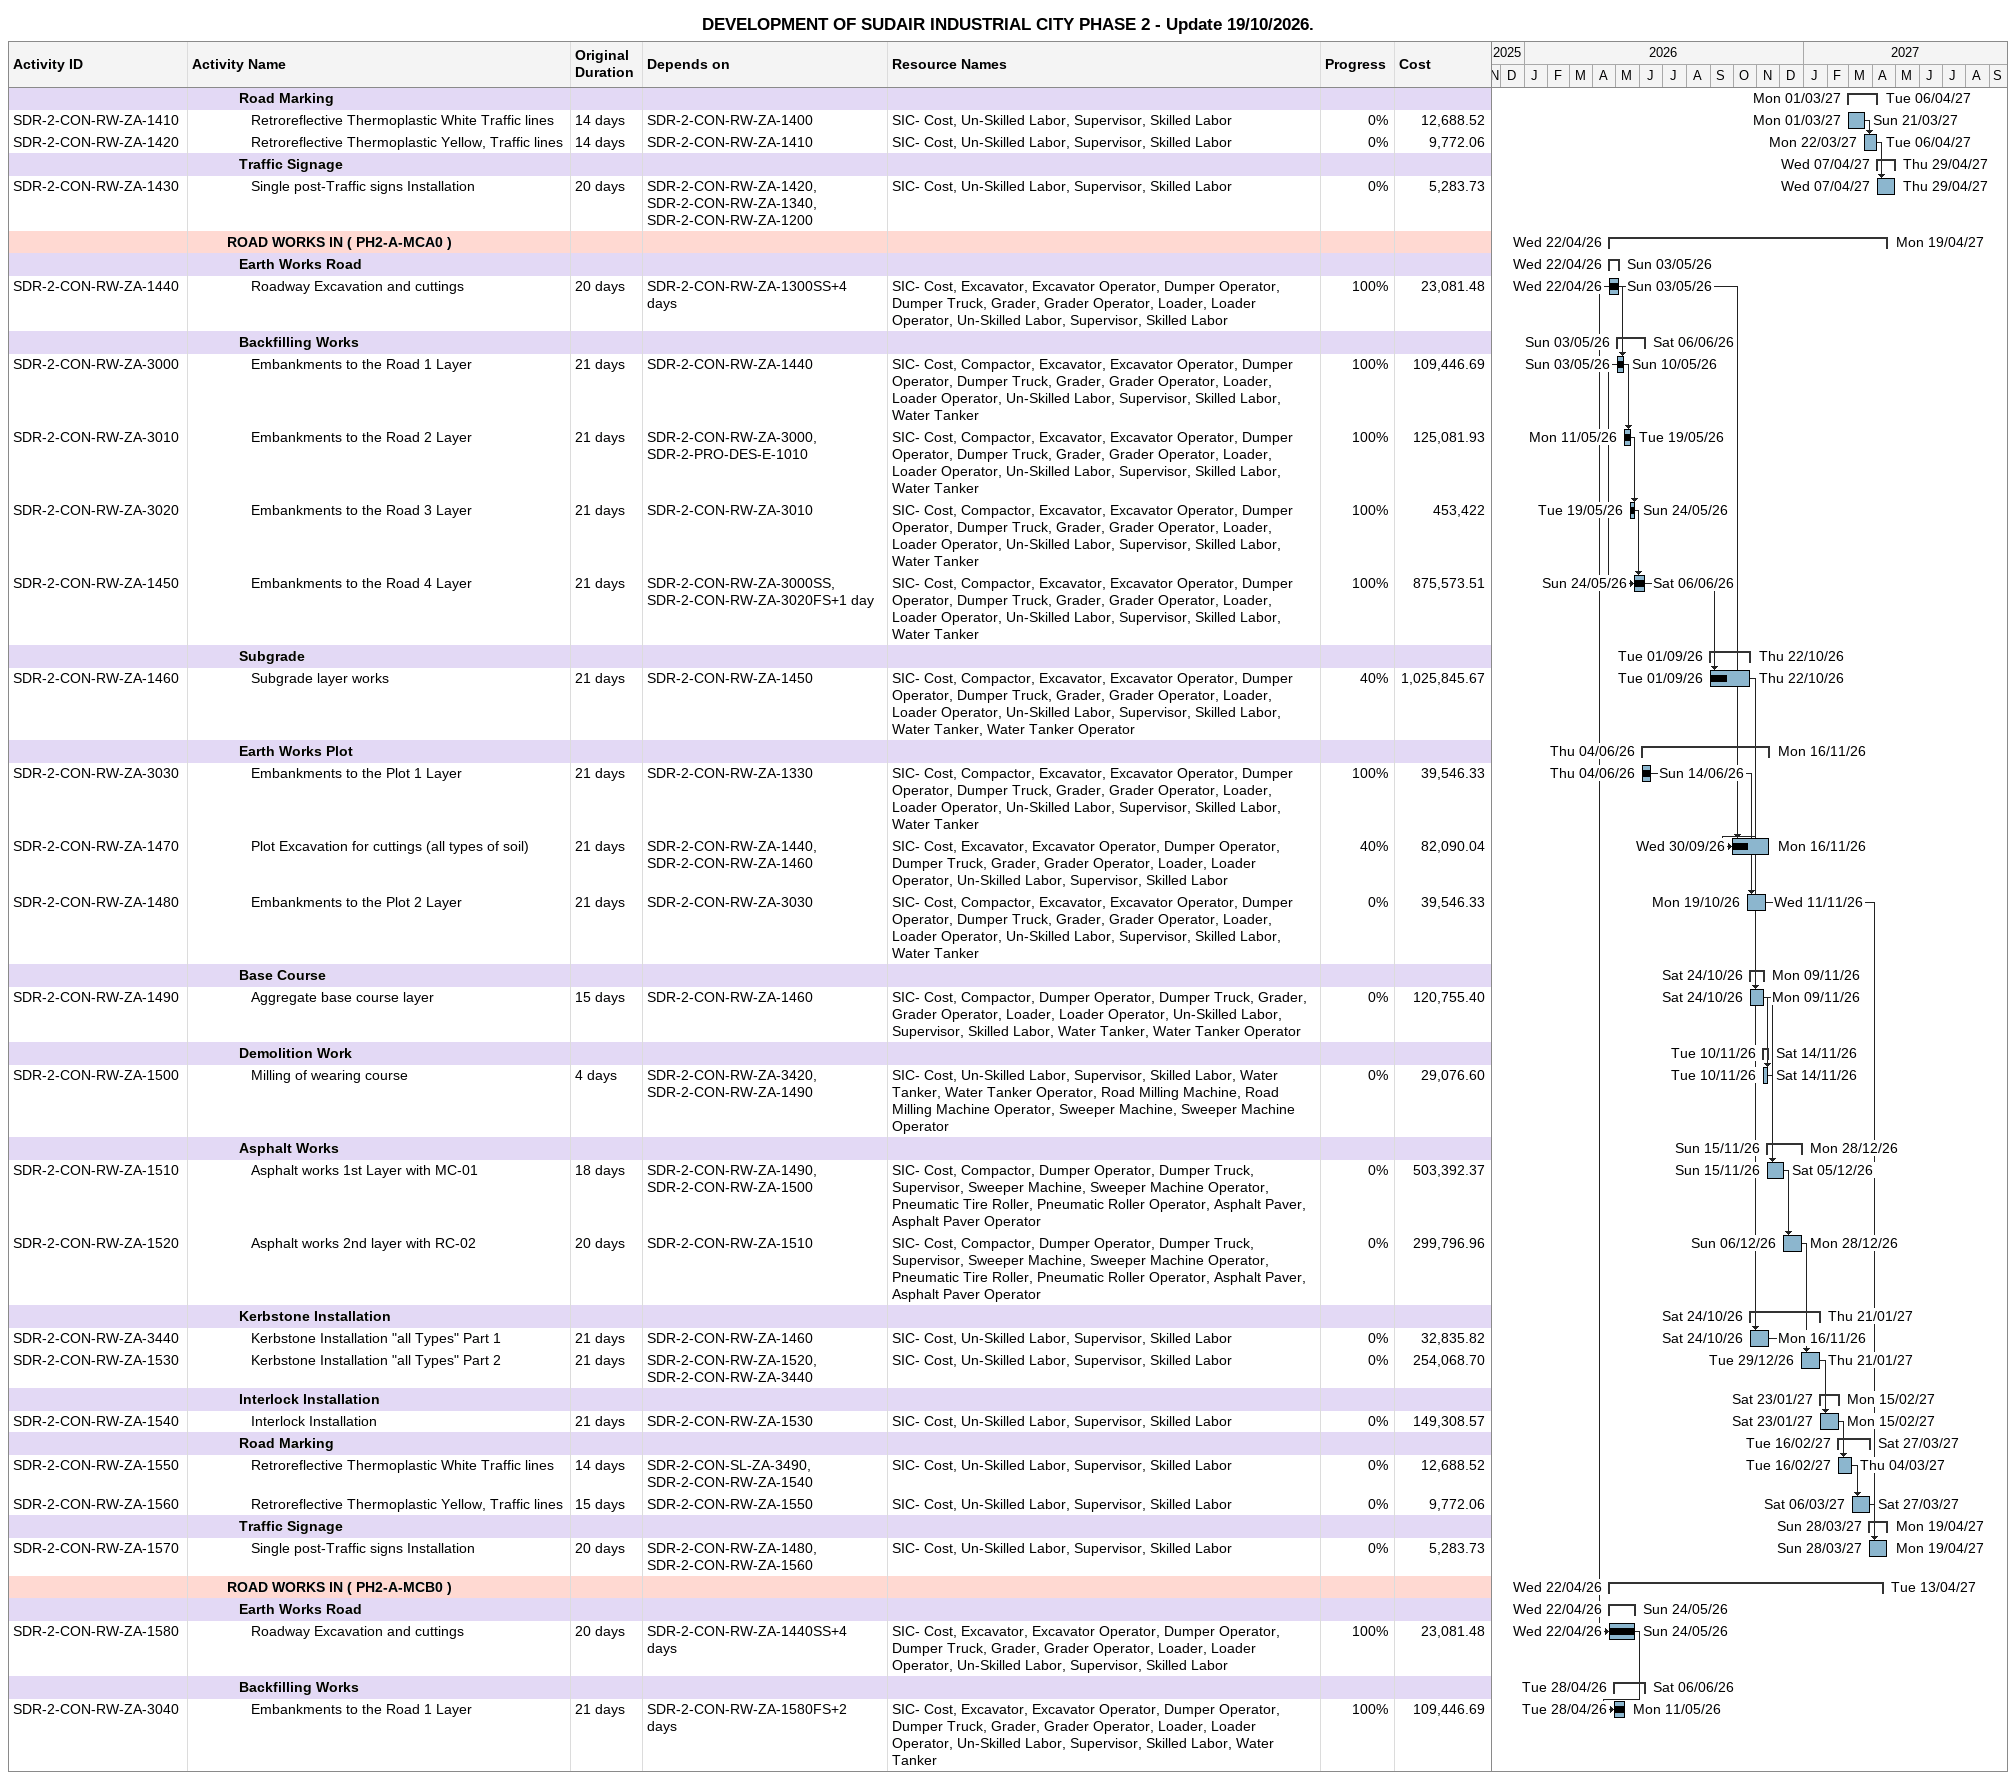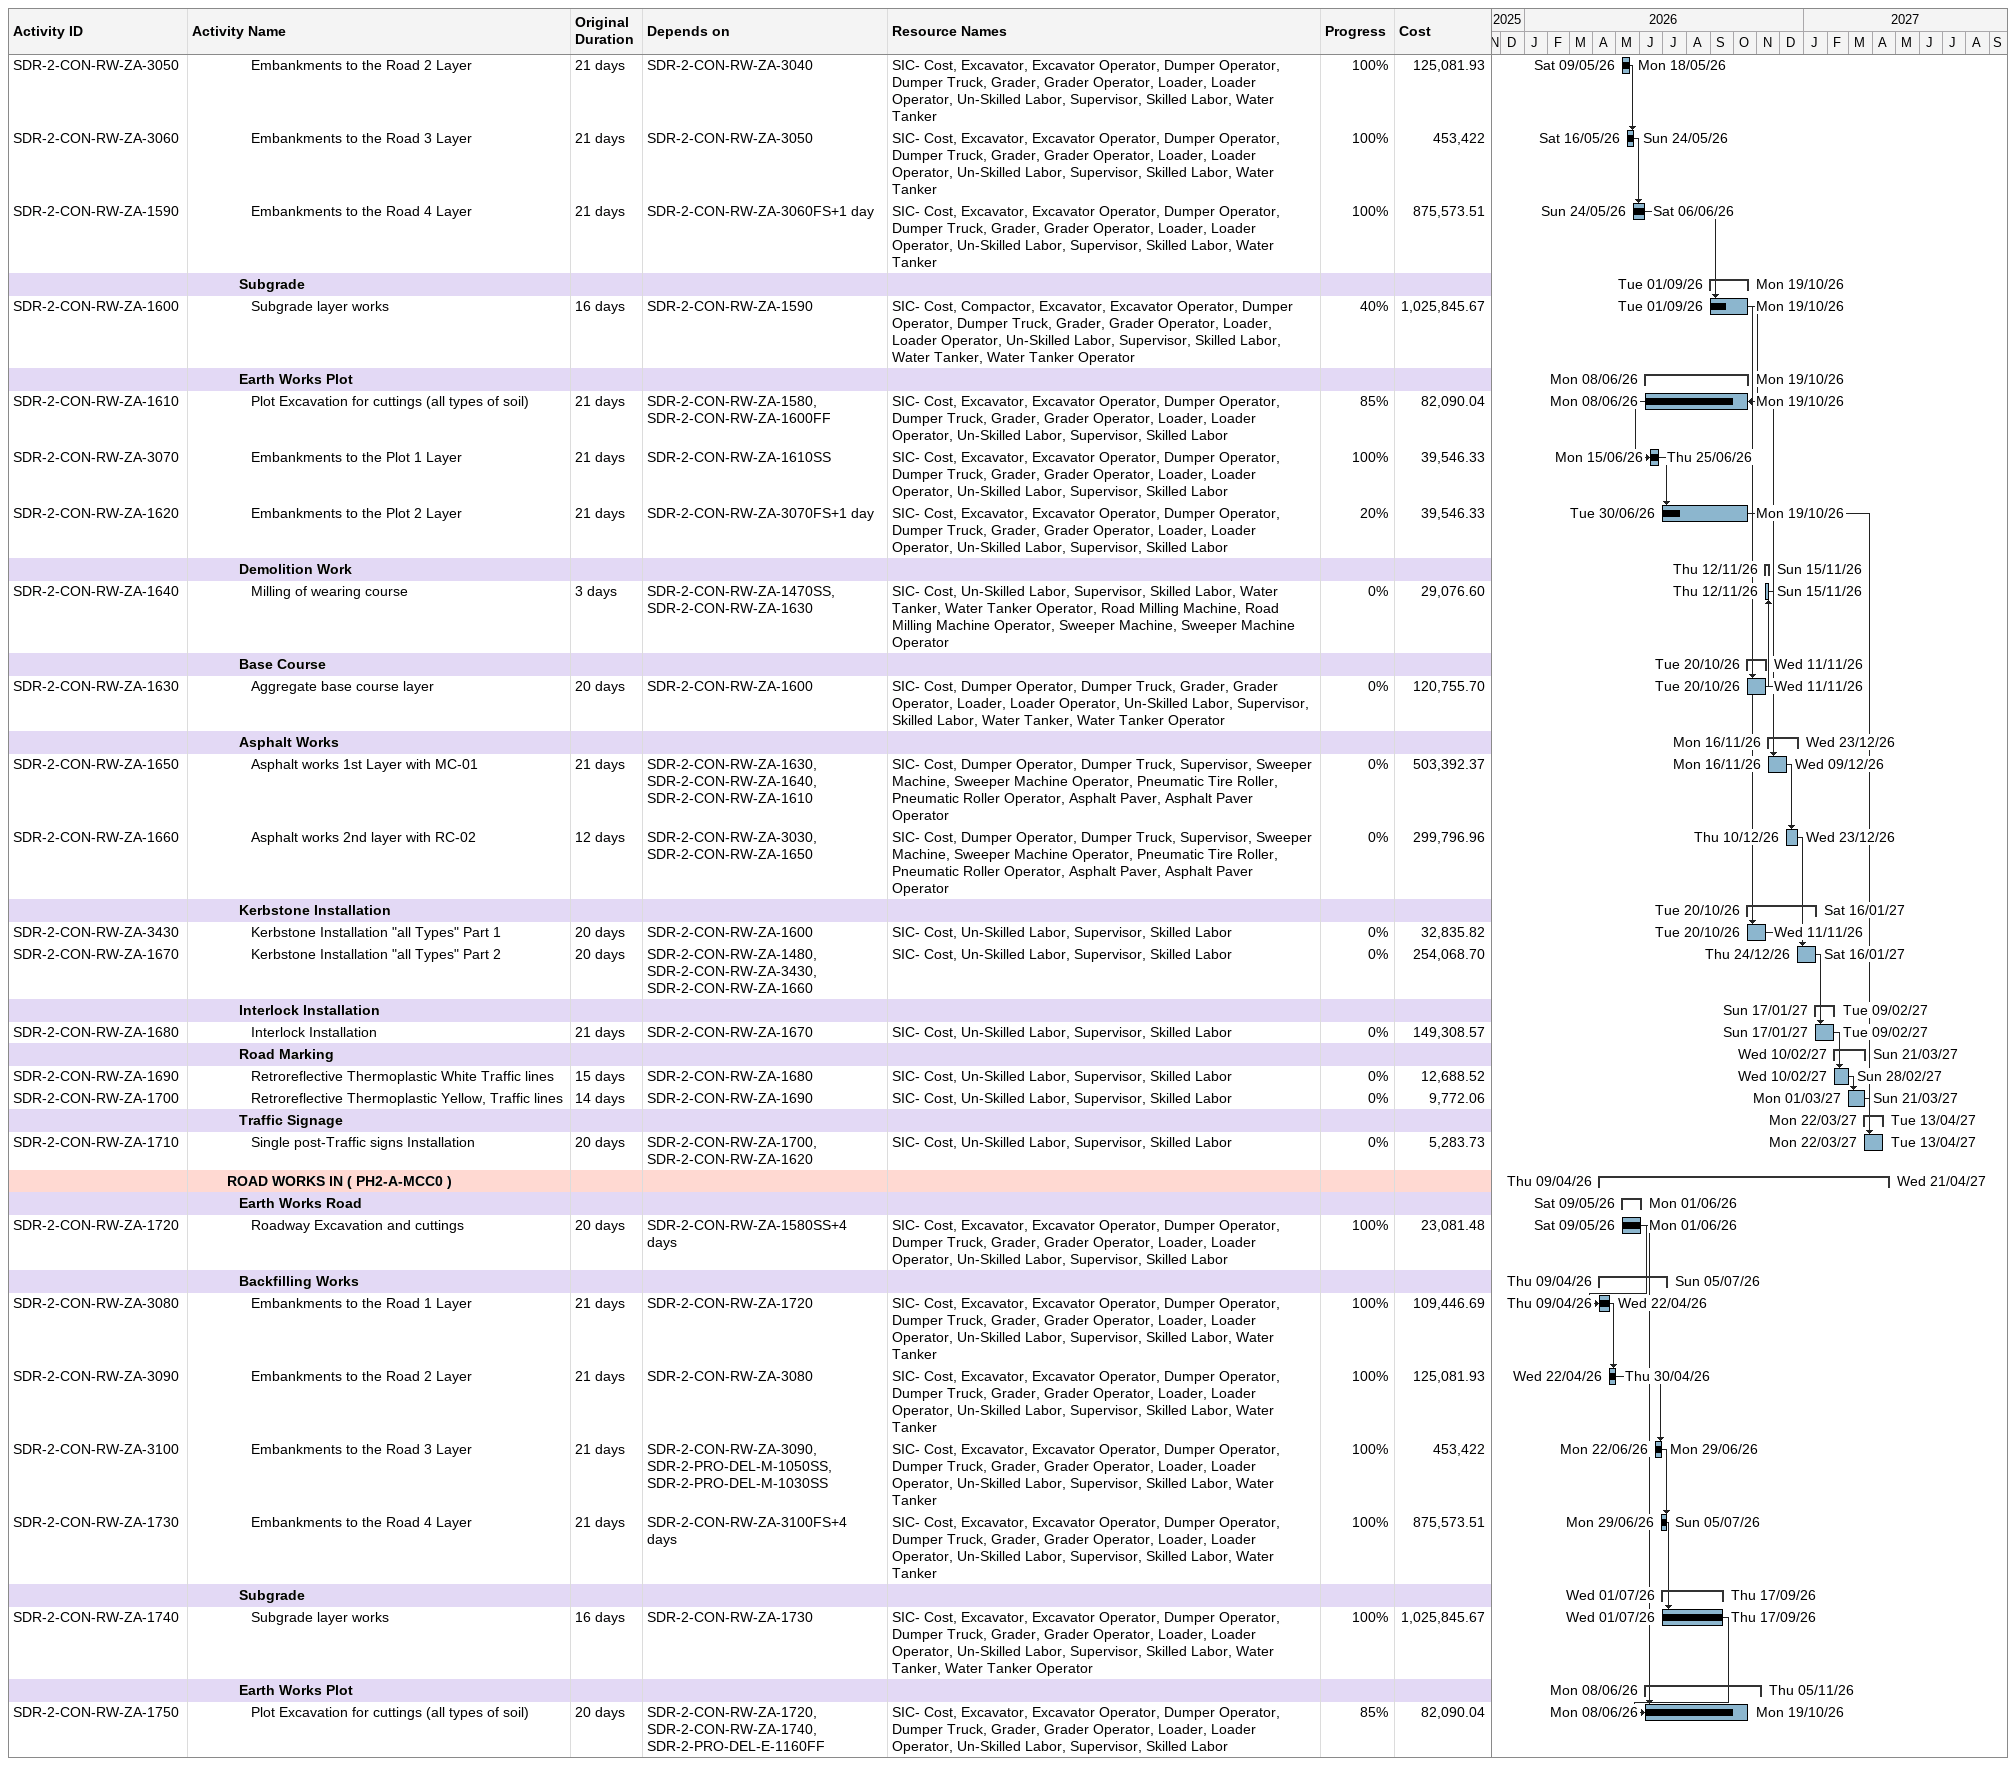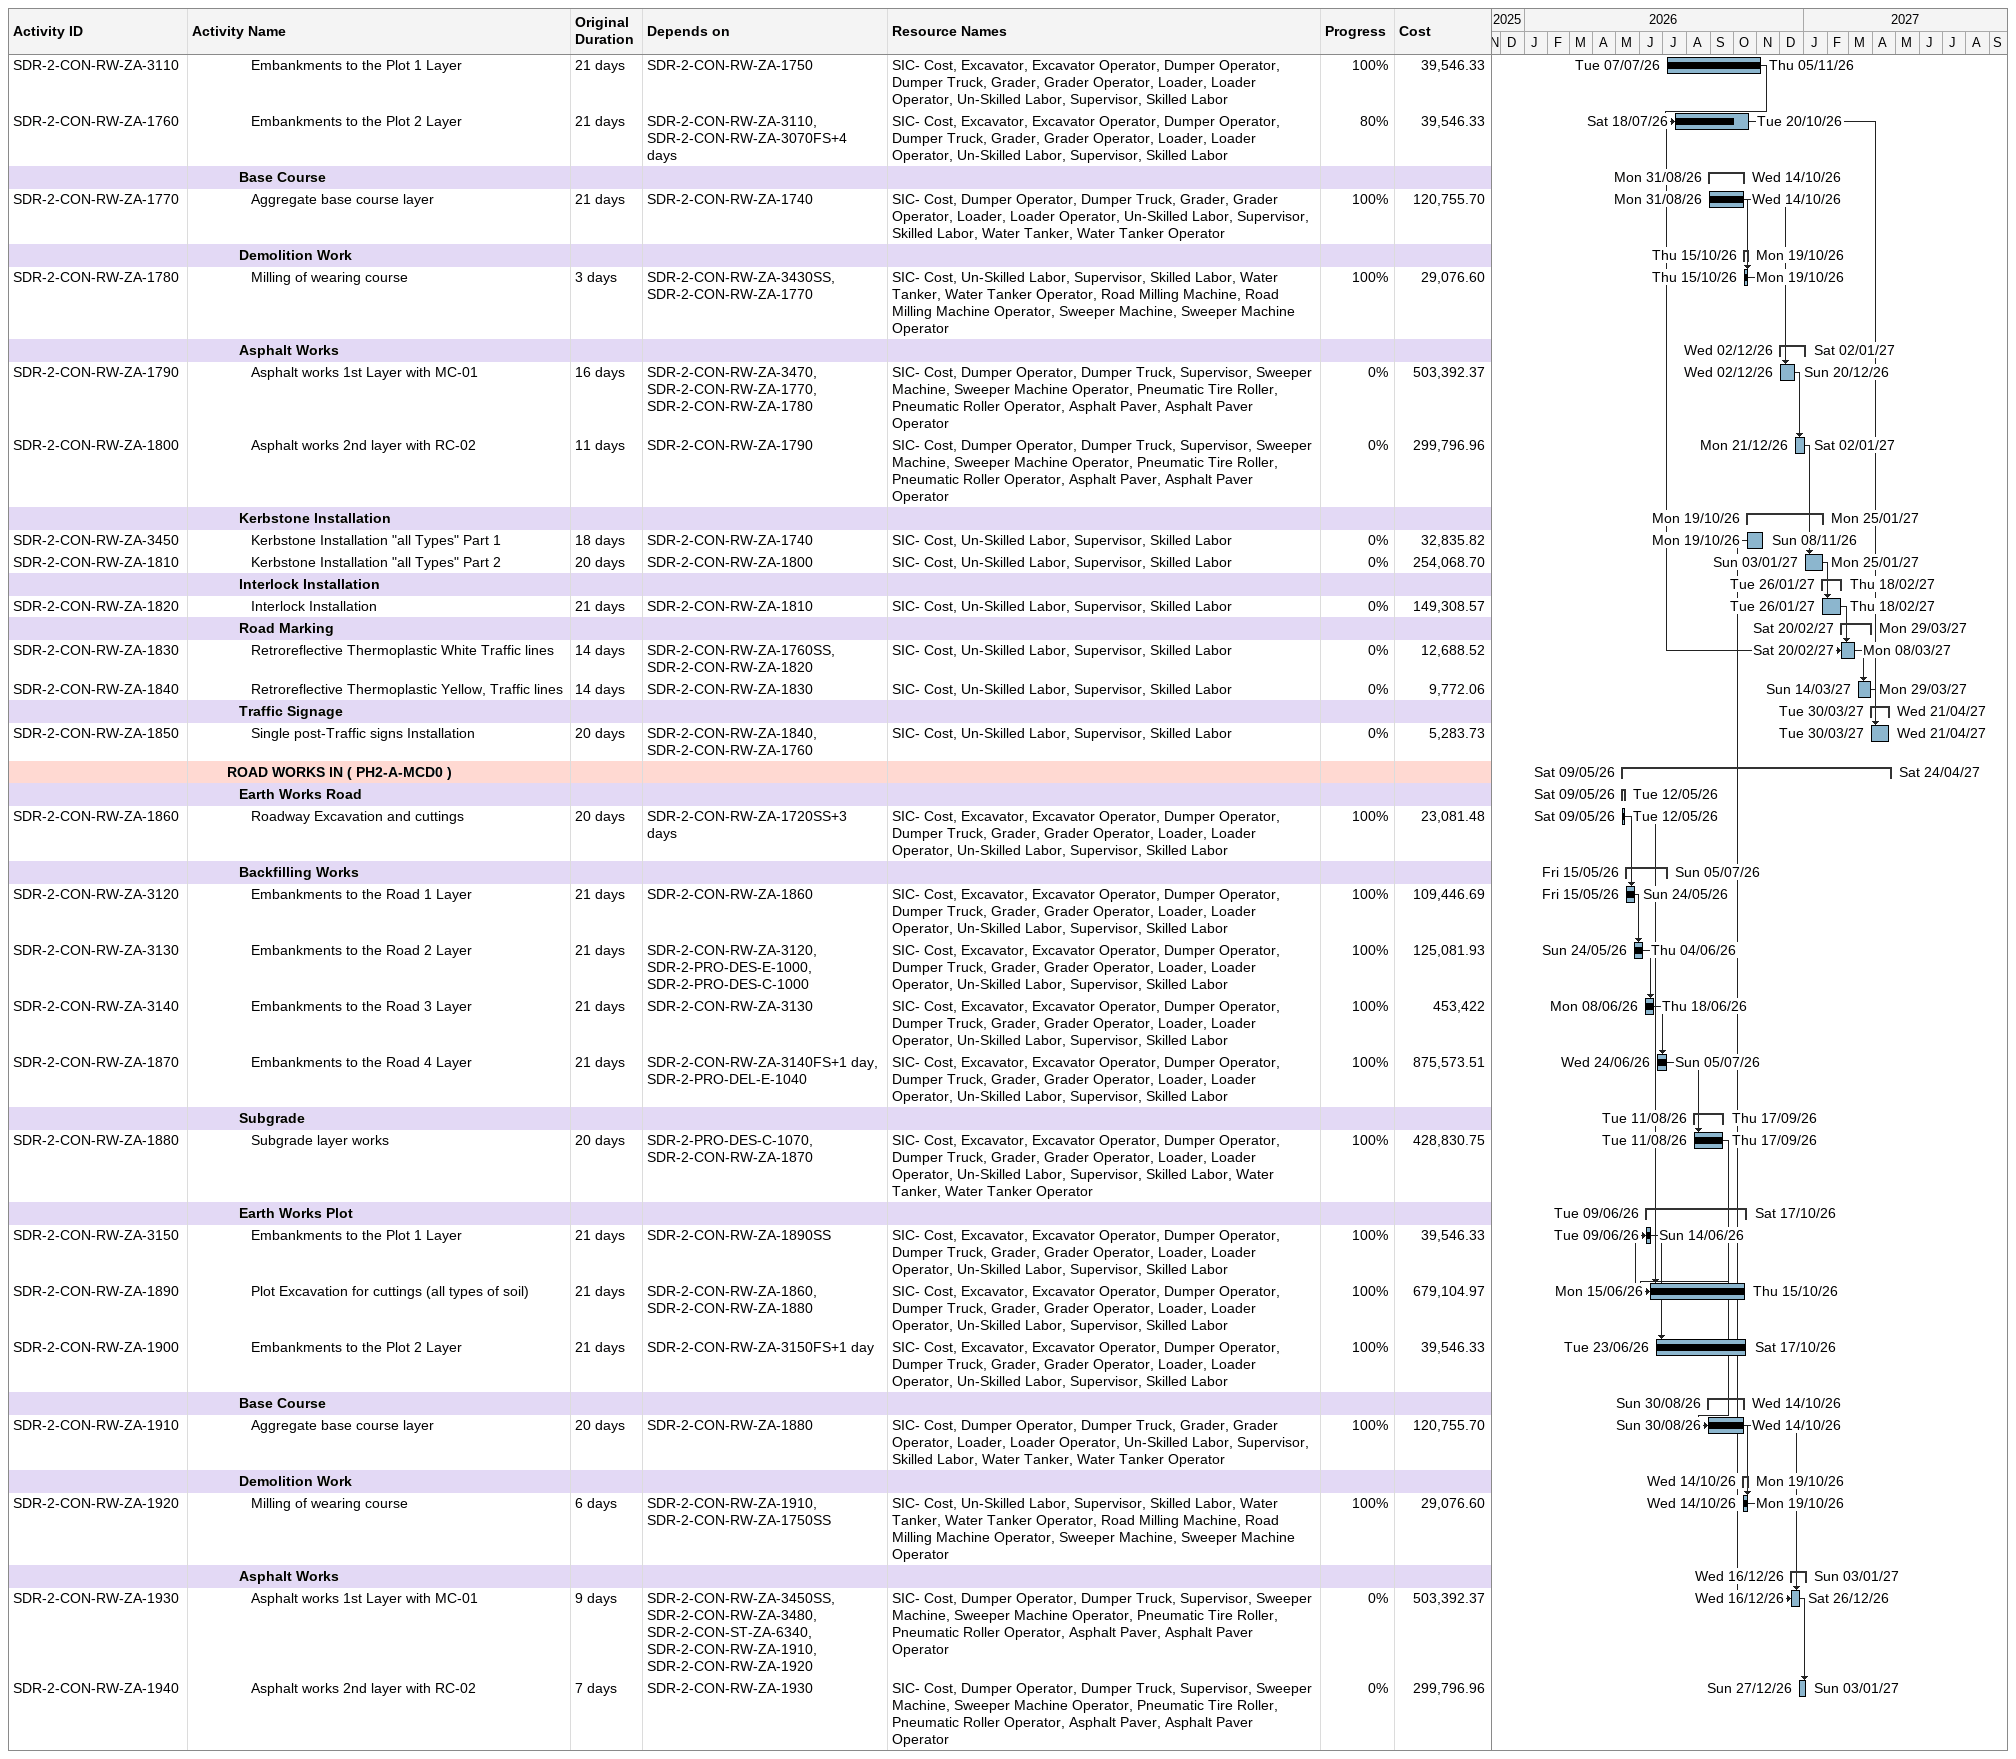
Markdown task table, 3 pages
DEVELOPMENT OF SUDAIR INDUSTRIAL CITY PHASE 2 - Update 19/10/2026.

| ID | Level | Task | Original duration | Start | Finish | Predecessors | Resources | % complete | Cost |
|---|---|---|---|---|---|---|---|---|---|
|  | 5 | **Road Marking** |  | 2027-03-01 | 2027-04-06 |  |  |  |  |
| SDR-2-CON-RW-ZA-1410 | 6 | Retroreflective Thermoplastic White Traffic lines | 14d | 2027-03-01 | 2027-03-21 | SDR-2-CON-RW-ZA-1400 | SIC- Cost, Un-Skilled Labor, Supervisor, Skilled Labor | 0 | 12688.52 |
| SDR-2-CON-RW-ZA-1420 | 6 | Retroreflective Thermoplastic Yellow, Traffic lines | 14d | 2027-03-22 | 2027-04-06 | SDR-2-CON-RW-ZA-1410 | SIC- Cost, Un-Skilled Labor, Supervisor, Skilled Labor | 0 | 9772.06 |
|  | 5 | **Traffic Signage** |  | 2027-04-07 | 2027-04-29 |  |  |  |  |
| SDR-2-CON-RW-ZA-1430 | 6 | Single post-Traffic signs Installation | 20d | 2027-04-07 | 2027-04-29 | SDR-2-CON-RW-ZA-1420, SDR-2-CON-RW-ZA-1340, SDR-2-CON-RW-ZA-1200 | SIC- Cost, Un-Skilled Labor, Supervisor, Skilled Labor | 0 | 5283.73 |
|  | 4 | **ROAD WORKS IN ( PH2-A-MCA0 )** |  | 2026-04-22 | 2027-04-19 |  |  |  |  |
|  | 5 | **Earth Works Road** |  | 2026-04-22 | 2026-05-03 |  |  |  |  |
| SDR-2-CON-RW-ZA-1440 | 6 | Roadway Excavation and cuttings | 20d | 2026-04-22 | 2026-05-03 | SDR-2-CON-RW-ZA-1300SS+4d | SIC- Cost, Excavator, Excavator Operator, Dumper Operator, Dumper Truck, Grader, Grader Operator, Loader, Loader Operator, Un-Skilled Labor, Supervisor, Skilled Labor | 100 | 23081.48 |
|  | 5 | **Backfilling Works** |  | 2026-05-03 | 2026-06-06 |  |  |  |  |
| SDR-2-CON-RW-ZA-3000 | 6 | Embankments to the Road 1 Layer | 21d | 2026-05-03 | 2026-05-10 | SDR-2-CON-RW-ZA-1440 | SIC- Cost, Compactor, Excavator, Excavator Operator, Dumper Operator, Dumper Truck, Grader, Grader Operator, Loader, Loader Operator, Un-Skilled Labor, Supervisor, Skilled Labor, Water Tanker | 100 | 109446.69 |
| SDR-2-CON-RW-ZA-3010 | 6 | Embankments to the Road 2 Layer | 21d | 2026-05-11 | 2026-05-19 | SDR-2-CON-RW-ZA-3000, SDR-2-PRO-DES-E-1010 | SIC- Cost, Compactor, Excavator, Excavator Operator, Dumper Operator, Dumper Truck, Grader, Grader Operator, Loader, Loader Operator, Un-Skilled Labor, Supervisor, Skilled Labor, Water Tanker | 100 | 125081.93 |
| SDR-2-CON-RW-ZA-3020 | 6 | Embankments to the Road 3 Layer | 21d | 2026-05-19 | 2026-05-24 | SDR-2-CON-RW-ZA-3010 | SIC- Cost, Compactor, Excavator, Excavator Operator, Dumper Operator, Dumper Truck, Grader, Grader Operator, Loader, Loader Operator, Un-Skilled Labor, Supervisor, Skilled Labor, Water Tanker | 100 | 453422 |
| SDR-2-CON-RW-ZA-1450 | 6 | Embankments to the Road 4 Layer | 21d | 2026-05-24 | 2026-06-06 | SDR-2-CON-RW-ZA-3000SS, SDR-2-CON-RW-ZA-3020FS+1d | SIC- Cost, Compactor, Excavator, Excavator Operator, Dumper Operator, Dumper Truck, Grader, Grader Operator, Loader, Loader Operator, Un-Skilled Labor, Supervisor, Skilled Labor, Water Tanker | 100 | 875573.51 |
|  | 5 | **Subgrade** |  | 2026-09-01 | 2026-10-22 |  |  |  |  |
| SDR-2-CON-RW-ZA-1460 | 6 | Subgrade layer works | 21d | 2026-09-01 | 2026-10-22 | SDR-2-CON-RW-ZA-1450 | SIC- Cost, Compactor, Excavator, Excavator Operator, Dumper Operator, Dumper Truck, Grader, Grader Operator, Loader, Loader Operator, Un-Skilled Labor, Supervisor, Skilled Labor, Water Tanker, Water Tanker Operator | 40 | 1025845.67 |
|  | 5 | **Earth Works Plot** |  | 2026-06-04 | 2026-11-16 |  |  |  |  |
| SDR-2-CON-RW-ZA-3030 | 6 | Embankments to the Plot 1 Layer | 21d | 2026-06-04 | 2026-06-14 | SDR-2-CON-RW-ZA-1330 | SIC- Cost, Compactor, Excavator, Excavator Operator, Dumper Operator, Dumper Truck, Grader, Grader Operator, Loader, Loader Operator, Un-Skilled Labor, Supervisor, Skilled Labor, Water Tanker | 100 | 39546.33 |
| SDR-2-CON-RW-ZA-1470 | 6 | Plot Excavation for cuttings (all types of soil) | 21d | 2026-09-30 | 2026-11-16 | SDR-2-CON-RW-ZA-1440, SDR-2-CON-RW-ZA-1460 | SIC- Cost, Excavator, Excavator Operator, Dumper Operator, Dumper Truck, Grader, Grader Operator, Loader, Loader Operator, Un-Skilled Labor, Supervisor, Skilled Labor | 40 | 82090.04 |
| SDR-2-CON-RW-ZA-1480 | 6 | Embankments to the Plot 2 Layer | 21d | 2026-10-19 | 2026-11-11 | SDR-2-CON-RW-ZA-3030 | SIC- Cost, Compactor, Excavator, Excavator Operator, Dumper Operator, Dumper Truck, Grader, Grader Operator, Loader, Loader Operator, Un-Skilled Labor, Supervisor, Skilled Labor, Water Tanker | 0 | 39546.33 |
|  | 5 | **Base Course** |  | 2026-10-24 | 2026-11-09 |  |  |  |  |
| SDR-2-CON-RW-ZA-1490 | 6 | Aggregate base course layer | 15d | 2026-10-24 | 2026-11-09 | SDR-2-CON-RW-ZA-1460 | SIC- Cost, Compactor, Dumper Operator, Dumper Truck, Grader, Grader Operator, Loader, Loader Operator, Un-Skilled Labor, Supervisor, Skilled Labor, Water Tanker, Water Tanker Operator | 0 | 120755.40 |
|  | 5 | **Demolition Work** |  | 2026-11-10 | 2026-11-14 |  |  |  |  |
| SDR-2-CON-RW-ZA-1500 | 6 | Milling of wearing course | 4d | 2026-11-10 | 2026-11-14 | SDR-2-CON-RW-ZA-3420, SDR-2-CON-RW-ZA-1490 | SIC- Cost, Un-Skilled Labor, Supervisor, Skilled Labor, Water Tanker, Water Tanker Operator, Road Milling Machine, Road Milling Machine Operator, Sweeper Machine, Sweeper Machine Operator | 0 | 29076.60 |
|  | 5 | **Asphalt Works** |  | 2026-11-15 | 2026-12-28 |  |  |  |  |
| SDR-2-CON-RW-ZA-1510 | 6 | Asphalt works 1st Layer with MC-01 | 18d | 2026-11-15 | 2026-12-05 | SDR-2-CON-RW-ZA-1490, SDR-2-CON-RW-ZA-1500 | SIC- Cost, Compactor, Dumper Operator, Dumper Truck, Supervisor, Sweeper Machine, Sweeper Machine Operator, Pneumatic Tire Roller, Pneumatic Roller Operator, Asphalt Paver, Asphalt Paver Operator | 0 | 503392.37 |
| SDR-2-CON-RW-ZA-1520 | 6 | Asphalt works 2nd layer with RC-02 | 20d | 2026-12-06 | 2026-12-28 | SDR-2-CON-RW-ZA-1510 | SIC- Cost, Compactor, Dumper Operator, Dumper Truck, Supervisor, Sweeper Machine, Sweeper Machine Operator, Pneumatic Tire Roller, Pneumatic Roller Operator, Asphalt Paver, Asphalt Paver Operator | 0 | 299796.96 |
|  | 5 | **Kerbstone Installation** |  | 2026-10-24 | 2027-01-21 |  |  |  |  |
| SDR-2-CON-RW-ZA-3440 | 6 | Kerbstone Installation "all Types" Part 1 | 21d | 2026-10-24 | 2026-11-16 | SDR-2-CON-RW-ZA-1460 | SIC- Cost, Un-Skilled Labor, Supervisor, Skilled Labor | 0 | 32835.82 |
| SDR-2-CON-RW-ZA-1530 | 6 | Kerbstone Installation "all Types" Part 2 | 21d | 2026-12-29 | 2027-01-21 | SDR-2-CON-RW-ZA-1520, SDR-2-CON-RW-ZA-3440 | SIC- Cost, Un-Skilled Labor, Supervisor, Skilled Labor | 0 | 254068.70 |
|  | 5 | **Interlock Installation** |  | 2027-01-23 | 2027-02-15 |  |  |  |  |
| SDR-2-CON-RW-ZA-1540 | 6 | Interlock Installation | 21d | 2027-01-23 | 2027-02-15 | SDR-2-CON-RW-ZA-1530 | SIC- Cost, Un-Skilled Labor, Supervisor, Skilled Labor | 0 | 149308.57 |
|  | 5 | **Road Marking** |  | 2027-02-16 | 2027-03-27 |  |  |  |  |
| SDR-2-CON-RW-ZA-1550 | 6 | Retroreflective Thermoplastic White Traffic lines | 14d | 2027-02-16 | 2027-03-04 | SDR-2-CON-SL-ZA-3490, SDR-2-CON-RW-ZA-1540 | SIC- Cost, Un-Skilled Labor, Supervisor, Skilled Labor | 0 | 12688.52 |
| SDR-2-CON-RW-ZA-1560 | 6 | Retroreflective Thermoplastic Yellow, Traffic lines | 15d | 2027-03-06 | 2027-03-27 | SDR-2-CON-RW-ZA-1550 | SIC- Cost, Un-Skilled Labor, Supervisor, Skilled Labor | 0 | 9772.06 |
|  | 5 | **Traffic Signage** |  | 2027-03-28 | 2027-04-19 |  |  |  |  |
| SDR-2-CON-RW-ZA-1570 | 6 | Single post-Traffic signs Installation | 20d | 2027-03-28 | 2027-04-19 | SDR-2-CON-RW-ZA-1480, SDR-2-CON-RW-ZA-1560 | SIC- Cost, Un-Skilled Labor, Supervisor, Skilled Labor | 0 | 5283.73 |
|  | 4 | **ROAD WORKS IN ( PH2-A-MCB0 )** |  | 2026-04-22 | 2027-04-13 |  |  |  |  |
|  | 5 | **Earth Works Road** |  | 2026-04-22 | 2026-05-24 |  |  |  |  |
| SDR-2-CON-RW-ZA-1580 | 6 | Roadway Excavation and cuttings | 20d | 2026-04-22 | 2026-05-24 | SDR-2-CON-RW-ZA-1440SS+4d | SIC- Cost, Excavator, Excavator Operator, Dumper Operator, Dumper Truck, Grader, Grader Operator, Loader, Loader Operator, Un-Skilled Labor, Supervisor, Skilled Labor | 100 | 23081.48 |
|  | 5 | **Backfilling Works** |  | 2026-04-28 | 2026-06-06 |  |  |  |  |
| SDR-2-CON-RW-ZA-3040 | 6 | Embankments to the Road 1 Layer | 21d | 2026-04-28 | 2026-05-11 | SDR-2-CON-RW-ZA-1580FS+2d | SIC- Cost, Excavator, Excavator Operator, Dumper Operator, Dumper Truck, Grader, Grader Operator, Loader, Loader Operator, Un-Skilled Labor, Supervisor, Skilled Labor, Water Tanker | 100 | 109446.69 |
| SDR-2-CON-RW-ZA-3050 | 6 | Embankments to the Road 2 Layer | 21d | 2026-05-09 | 2026-05-18 | SDR-2-CON-RW-ZA-3040 | SIC- Cost, Excavator, Excavator Operator, Dumper Operator, Dumper Truck, Grader, Grader Operator, Loader, Loader Operator, Un-Skilled Labor, Supervisor, Skilled Labor, Water Tanker | 100 | 125081.93 |
| SDR-2-CON-RW-ZA-3060 | 6 | Embankments to the Road 3 Layer | 21d | 2026-05-16 | 2026-05-24 | SDR-2-CON-RW-ZA-3050 | SIC- Cost, Excavator, Excavator Operator, Dumper Operator, Dumper Truck, Grader, Grader Operator, Loader, Loader Operator, Un-Skilled Labor, Supervisor, Skilled Labor, Water Tanker | 100 | 453422 |
| SDR-2-CON-RW-ZA-1590 | 6 | Embankments to the Road 4 Layer | 21d | 2026-05-24 | 2026-06-06 | SDR-2-CON-RW-ZA-3060FS+1d | SIC- Cost, Excavator, Excavator Operator, Dumper Operator, Dumper Truck, Grader, Grader Operator, Loader, Loader Operator, Un-Skilled Labor, Supervisor, Skilled Labor, Water Tanker | 100 | 875573.51 |
|  | 5 | **Subgrade** |  | 2026-09-01 | 2026-10-19 |  |  |  |  |
| SDR-2-CON-RW-ZA-1600 | 6 | Subgrade layer works | 16d | 2026-09-01 | 2026-10-19 | SDR-2-CON-RW-ZA-1590 | SIC- Cost, Compactor, Excavator, Excavator Operator, Dumper Operator, Dumper Truck, Grader, Grader Operator, Loader, Loader Operator, Un-Skilled Labor, Supervisor, Skilled Labor, Water Tanker, Water Tanker Operator | 40 | 1025845.67 |
|  | 5 | **Earth Works Plot** |  | 2026-06-08 | 2026-10-19 |  |  |  |  |
| SDR-2-CON-RW-ZA-1610 | 6 | Plot Excavation for cuttings (all types of soil) | 21d | 2026-06-08 | 2026-10-19 | SDR-2-CON-RW-ZA-1580, SDR-2-CON-RW-ZA-1600FF | SIC- Cost, Excavator, Excavator Operator, Dumper Operator, Dumper Truck, Grader, Grader Operator, Loader, Loader Operator, Un-Skilled Labor, Supervisor, Skilled Labor | 85 | 82090.04 |
| SDR-2-CON-RW-ZA-3070 | 6 | Embankments to the Plot 1 Layer | 21d | 2026-06-15 | 2026-06-25 | SDR-2-CON-RW-ZA-1610SS | SIC- Cost, Excavator, Excavator Operator, Dumper Operator, Dumper Truck, Grader, Grader Operator, Loader, Loader Operator, Un-Skilled Labor, Supervisor, Skilled Labor | 100 | 39546.33 |
| SDR-2-CON-RW-ZA-1620 | 6 | Embankments to the Plot 2 Layer | 21d | 2026-06-30 | 2026-10-19 | SDR-2-CON-RW-ZA-3070FS+1d | SIC- Cost, Excavator, Excavator Operator, Dumper Operator, Dumper Truck, Grader, Grader Operator, Loader, Loader Operator, Un-Skilled Labor, Supervisor, Skilled Labor | 20 | 39546.33 |
|  | 5 | **Demolition Work** |  | 2026-11-12 | 2026-11-15 |  |  |  |  |
| SDR-2-CON-RW-ZA-1640 | 6 | Milling of wearing course | 3d | 2026-11-12 | 2026-11-15 | SDR-2-CON-RW-ZA-1470SS, SDR-2-CON-RW-ZA-1630 | SIC- Cost, Un-Skilled Labor, Supervisor, Skilled Labor, Water Tanker, Water Tanker Operator, Road Milling Machine, Road Milling Machine Operator, Sweeper Machine, Sweeper Machine Operator | 0 | 29076.60 |
|  | 5 | **Base Course** |  | 2026-10-20 | 2026-11-11 |  |  |  |  |
| SDR-2-CON-RW-ZA-1630 | 6 | Aggregate base course layer | 20d | 2026-10-20 | 2026-11-11 | SDR-2-CON-RW-ZA-1600 | SIC- Cost, Dumper Operator, Dumper Truck, Grader, Grader Operator, Loader, Loader Operator, Un-Skilled Labor, Supervisor, Skilled Labor, Water Tanker, Water Tanker Operator | 0 | 120755.70 |
|  | 5 | **Asphalt Works** |  | 2026-11-16 | 2026-12-23 |  |  |  |  |
| SDR-2-CON-RW-ZA-1650 | 6 | Asphalt works 1st Layer with MC-01 | 21d | 2026-11-16 | 2026-12-09 | SDR-2-CON-RW-ZA-1630, SDR-2-CON-RW-ZA-1640, SDR-2-CON-RW-ZA-1610 | SIC- Cost, Dumper Operator, Dumper Truck, Supervisor, Sweeper Machine, Sweeper Machine Operator, Pneumatic Tire Roller, Pneumatic Roller Operator, Asphalt Paver, Asphalt Paver Operator | 0 | 503392.37 |
| SDR-2-CON-RW-ZA-1660 | 6 | Asphalt works 2nd layer with RC-02 | 12d | 2026-12-10 | 2026-12-23 | SDR-2-CON-RW-ZA-3030, SDR-2-CON-RW-ZA-1650 | SIC- Cost, Dumper Operator, Dumper Truck, Supervisor, Sweeper Machine, Sweeper Machine Operator, Pneumatic Tire Roller, Pneumatic Roller Operator, Asphalt Paver, Asphalt Paver Operator | 0 | 299796.96 |
|  | 5 | **Kerbstone Installation** |  | 2026-10-20 | 2027-01-16 |  |  |  |  |
| SDR-2-CON-RW-ZA-3430 | 6 | Kerbstone Installation "all Types" Part 1 | 20d | 2026-10-20 | 2026-11-11 | SDR-2-CON-RW-ZA-1600 | SIC- Cost, Un-Skilled Labor, Supervisor, Skilled Labor | 0 | 32835.82 |
| SDR-2-CON-RW-ZA-1670 | 6 | Kerbstone Installation "all Types" Part 2 | 20d | 2026-12-24 | 2027-01-16 | SDR-2-CON-RW-ZA-1480, SDR-2-CON-RW-ZA-3430, SDR-2-CON-RW-ZA-1660 | SIC- Cost, Un-Skilled Labor, Supervisor, Skilled Labor | 0 | 254068.70 |
|  | 5 | **Interlock Installation** |  | 2027-01-17 | 2027-02-09 |  |  |  |  |
| SDR-2-CON-RW-ZA-1680 | 6 | Interlock Installation | 21d | 2027-01-17 | 2027-02-09 | SDR-2-CON-RW-ZA-1670 | SIC- Cost, Un-Skilled Labor, Supervisor, Skilled Labor | 0 | 149308.57 |
|  | 5 | **Road Marking** |  | 2027-02-10 | 2027-03-21 |  |  |  |  |
| SDR-2-CON-RW-ZA-1690 | 6 | Retroreflective Thermoplastic White Traffic lines | 15d | 2027-02-10 | 2027-02-28 | SDR-2-CON-RW-ZA-1680 | SIC- Cost, Un-Skilled Labor, Supervisor, Skilled Labor | 0 | 12688.52 |
| SDR-2-CON-RW-ZA-1700 | 6 | Retroreflective Thermoplastic Yellow, Traffic lines | 14d | 2027-03-01 | 2027-03-21 | SDR-2-CON-RW-ZA-1690 | SIC- Cost, Un-Skilled Labor, Supervisor, Skilled Labor | 0 | 9772.06 |
|  | 5 | **Traffic Signage** |  | 2027-03-22 | 2027-04-13 |  |  |  |  |
| SDR-2-CON-RW-ZA-1710 | 6 | Single post-Traffic signs Installation | 20d | 2027-03-22 | 2027-04-13 | SDR-2-CON-RW-ZA-1700, SDR-2-CON-RW-ZA-1620 | SIC- Cost, Un-Skilled Labor, Supervisor, Skilled Labor | 0 | 5283.73 |
|  | 4 | **ROAD WORKS IN ( PH2-A-MCC0 )** |  | 2026-04-09 | 2027-04-21 |  |  |  |  |
|  | 5 | **Earth Works Road** |  | 2026-05-09 | 2026-06-01 |  |  |  |  |
| SDR-2-CON-RW-ZA-1720 | 6 | Roadway Excavation and cuttings | 20d | 2026-05-09 | 2026-06-01 | SDR-2-CON-RW-ZA-1580SS+4d | SIC- Cost, Excavator, Excavator Operator, Dumper Operator, Dumper Truck, Grader, Grader Operator, Loader, Loader Operator, Un-Skilled Labor, Supervisor, Skilled Labor | 100 | 23081.48 |
|  | 5 | **Backfilling Works** |  | 2026-04-09 | 2026-07-05 |  |  |  |  |
| SDR-2-CON-RW-ZA-3080 | 6 | Embankments to the Road 1 Layer | 21d | 2026-04-09 | 2026-04-22 | SDR-2-CON-RW-ZA-1720 | SIC- Cost, Excavator, Excavator Operator, Dumper Operator, Dumper Truck, Grader, Grader Operator, Loader, Loader Operator, Un-Skilled Labor, Supervisor, Skilled Labor, Water Tanker | 100 | 109446.69 |
| SDR-2-CON-RW-ZA-3090 | 6 | Embankments to the Road 2 Layer | 21d | 2026-04-22 | 2026-04-30 | SDR-2-CON-RW-ZA-3080 | SIC- Cost, Excavator, Excavator Operator, Dumper Operator, Dumper Truck, Grader, Grader Operator, Loader, Loader Operator, Un-Skilled Labor, Supervisor, Skilled Labor, Water Tanker | 100 | 125081.93 |
| SDR-2-CON-RW-ZA-3100 | 6 | Embankments to the Road 3 Layer | 21d | 2026-06-22 | 2026-06-29 | SDR-2-CON-RW-ZA-3090, SDR-2-PRO-DEL-M-1050SS, SDR-2-PRO-DEL-M-1030SS | SIC- Cost, Excavator, Excavator Operator, Dumper Operator, Dumper Truck, Grader, Grader Operator, Loader, Loader Operator, Un-Skilled Labor, Supervisor, Skilled Labor, Water Tanker | 100 | 453422 |
| SDR-2-CON-RW-ZA-1730 | 6 | Embankments to the Road 4 Layer | 21d | 2026-06-29 | 2026-07-05 | SDR-2-CON-RW-ZA-3100FS+4d | SIC- Cost, Excavator, Excavator Operator, Dumper Operator, Dumper Truck, Grader, Grader Operator, Loader, Loader Operator, Un-Skilled Labor, Supervisor, Skilled Labor, Water Tanker | 100 | 875573.51 |
|  | 5 | **Subgrade** |  | 2026-07-01 | 2026-09-17 |  |  |  |  |
| SDR-2-CON-RW-ZA-1740 | 6 | Subgrade layer works | 16d | 2026-07-01 | 2026-09-17 | SDR-2-CON-RW-ZA-1730 | SIC- Cost, Excavator, Excavator Operator, Dumper Operator, Dumper Truck, Grader, Grader Operator, Loader, Loader Operator, Un-Skilled Labor, Supervisor, Skilled Labor, Water Tanker, Water Tanker Operator | 100 | 1025845.67 |
|  | 5 | **Earth Works Plot** |  | 2026-06-08 | 2026-11-05 |  |  |  |  |
| SDR-2-CON-RW-ZA-1750 | 6 | Plot Excavation for cuttings (all types of soil) | 20d | 2026-06-08 | 2026-10-19 | SDR-2-CON-RW-ZA-1720, SDR-2-CON-RW-ZA-1740, SDR-2-PRO-DEL-E-1160FF | SIC- Cost, Excavator, Excavator Operator, Dumper Operator, Dumper Truck, Grader, Grader Operator, Loader, Loader Operator, Un-Skilled Labor, Supervisor, Skilled Labor | 85 | 82090.04 |
| SDR-2-CON-RW-ZA-3110 | 6 | Embankments to the Plot 1 Layer | 21d | 2026-07-07 | 2026-11-05 | SDR-2-CON-RW-ZA-1750 | SIC- Cost, Excavator, Excavator Operator, Dumper Operator, Dumper Truck, Grader, Grader Operator, Loader, Loader Operator, Un-Skilled Labor, Supervisor, Skilled Labor | 100 | 39546.33 |
| SDR-2-CON-RW-ZA-1760 | 6 | Embankments to the Plot 2 Layer | 21d | 2026-07-18 | 2026-10-20 | SDR-2-CON-RW-ZA-3110, SDR-2-CON-RW-ZA-3070FS+4d | SIC- Cost, Excavator, Excavator Operator, Dumper Operator, Dumper Truck, Grader, Grader Operator, Loader, Loader Operator, Un-Skilled Labor, Supervisor, Skilled Labor | 80 | 39546.33 |
|  | 5 | **Base Course** |  | 2026-08-31 | 2026-10-14 |  |  |  |  |
| SDR-2-CON-RW-ZA-1770 | 6 | Aggregate base course layer | 21d | 2026-08-31 | 2026-10-14 | SDR-2-CON-RW-ZA-1740 | SIC- Cost, Dumper Operator, Dumper Truck, Grader, Grader Operator, Loader, Loader Operator, Un-Skilled Labor, Supervisor, Skilled Labor, Water Tanker, Water Tanker Operator | 100 | 120755.70 |
|  | 5 | **Demolition Work** |  | 2026-10-15 | 2026-10-19 |  |  |  |  |
| SDR-2-CON-RW-ZA-1780 | 6 | Milling of wearing course | 3d | 2026-10-15 | 2026-10-19 | SDR-2-CON-RW-ZA-3430SS, SDR-2-CON-RW-ZA-1770 | SIC- Cost, Un-Skilled Labor, Supervisor, Skilled Labor, Water Tanker, Water Tanker Operator, Road Milling Machine, Road Milling Machine Operator, Sweeper Machine, Sweeper Machine Operator | 100 | 29076.60 |
|  | 5 | **Asphalt Works** |  | 2026-12-02 | 2027-01-02 |  |  |  |  |
| SDR-2-CON-RW-ZA-1790 | 6 | Asphalt works 1st Layer with MC-01 | 16d | 2026-12-02 | 2026-12-20 | SDR-2-CON-RW-ZA-3470, SDR-2-CON-RW-ZA-1770, SDR-2-CON-RW-ZA-1780 | SIC- Cost, Dumper Operator, Dumper Truck, Supervisor, Sweeper Machine, Sweeper Machine Operator, Pneumatic Tire Roller, Pneumatic Roller Operator, Asphalt Paver, Asphalt Paver Operator | 0 | 503392.37 |
| SDR-2-CON-RW-ZA-1800 | 6 | Asphalt works 2nd layer with RC-02 | 11d | 2026-12-21 | 2027-01-02 | SDR-2-CON-RW-ZA-1790 | SIC- Cost, Dumper Operator, Dumper Truck, Supervisor, Sweeper Machine, Sweeper Machine Operator, Pneumatic Tire Roller, Pneumatic Roller Operator, Asphalt Paver, Asphalt Paver Operator | 0 | 299796.96 |
|  | 5 | **Kerbstone Installation** |  | 2026-10-19 | 2027-01-25 |  |  |  |  |
| SDR-2-CON-RW-ZA-3450 | 6 | Kerbstone Installation "all Types" Part 1 | 18d | 2026-10-19 | 2026-11-08 | SDR-2-CON-RW-ZA-1740 | SIC- Cost, Un-Skilled Labor, Supervisor, Skilled Labor | 0 | 32835.82 |
| SDR-2-CON-RW-ZA-1810 | 6 | Kerbstone Installation "all Types" Part 2 | 20d | 2027-01-03 | 2027-01-25 | SDR-2-CON-RW-ZA-1800 | SIC- Cost, Un-Skilled Labor, Supervisor, Skilled Labor | 0 | 254068.70 |
|  | 5 | **Interlock Installation** |  | 2027-01-26 | 2027-02-18 |  |  |  |  |
| SDR-2-CON-RW-ZA-1820 | 6 | Interlock Installation | 21d | 2027-01-26 | 2027-02-18 | SDR-2-CON-RW-ZA-1810 | SIC- Cost, Un-Skilled Labor, Supervisor, Skilled Labor | 0 | 149308.57 |
|  | 5 | **Road Marking** |  | 2027-02-20 | 2027-03-29 |  |  |  |  |
| SDR-2-CON-RW-ZA-1830 | 6 | Retroreflective Thermoplastic White Traffic lines | 14d | 2027-02-20 | 2027-03-08 | SDR-2-CON-RW-ZA-1760SS, SDR-2-CON-RW-ZA-1820 | SIC- Cost, Un-Skilled Labor, Supervisor, Skilled Labor | 0 | 12688.52 |
| SDR-2-CON-RW-ZA-1840 | 6 | Retroreflective Thermoplastic Yellow, Traffic lines | 14d | 2027-03-14 | 2027-03-29 | SDR-2-CON-RW-ZA-1830 | SIC- Cost, Un-Skilled Labor, Supervisor, Skilled Labor | 0 | 9772.06 |
|  | 5 | **Traffic Signage** |  | 2027-03-30 | 2027-04-21 |  |  |  |  |
| SDR-2-CON-RW-ZA-1850 | 6 | Single post-Traffic signs Installation | 20d | 2027-03-30 | 2027-04-21 | SDR-2-CON-RW-ZA-1840, SDR-2-CON-RW-ZA-1760 | SIC- Cost, Un-Skilled Labor, Supervisor, Skilled Labor | 0 | 5283.73 |
|  | 4 | **ROAD WORKS IN ( PH2-A-MCD0 )** |  | 2026-05-09 | 2027-04-24 |  |  |  |  |
|  | 5 | **Earth Works Road** |  | 2026-05-09 | 2026-05-12 |  |  |  |  |
| SDR-2-CON-RW-ZA-1860 | 6 | Roadway Excavation and cuttings | 20d | 2026-05-09 | 2026-05-12 | SDR-2-CON-RW-ZA-1720SS+3d | SIC- Cost, Excavator, Excavator Operator, Dumper Operator, Dumper Truck, Grader, Grader Operator, Loader, Loader Operator, Un-Skilled Labor, Supervisor, Skilled Labor | 100 | 23081.48 |
|  | 5 | **Backfilling Works** |  | 2026-05-15 | 2026-07-05 |  |  |  |  |
| SDR-2-CON-RW-ZA-3120 | 6 | Embankments to the Road 1 Layer | 21d | 2026-05-15 | 2026-05-24 | SDR-2-CON-RW-ZA-1860 | SIC- Cost, Excavator, Excavator Operator, Dumper Operator, Dumper Truck, Grader, Grader Operator, Loader, Loader Operator, Un-Skilled Labor, Supervisor, Skilled Labor | 100 | 109446.69 |
| SDR-2-CON-RW-ZA-3130 | 6 | Embankments to the Road 2 Layer | 21d | 2026-05-24 | 2026-06-04 | SDR-2-CON-RW-ZA-3120, SDR-2-PRO-DES-E-1000, SDR-2-PRO-DES-C-1000 | SIC- Cost, Excavator, Excavator Operator, Dumper Operator, Dumper Truck, Grader, Grader Operator, Loader, Loader Operator, Un-Skilled Labor, Supervisor, Skilled Labor | 100 | 125081.93 |
| SDR-2-CON-RW-ZA-3140 | 6 | Embankments to the Road 3 Layer | 21d | 2026-06-08 | 2026-06-18 | SDR-2-CON-RW-ZA-3130 | SIC- Cost, Excavator, Excavator Operator, Dumper Operator, Dumper Truck, Grader, Grader Operator, Loader, Loader Operator, Un-Skilled Labor, Supervisor, Skilled Labor | 100 | 453422 |
| SDR-2-CON-RW-ZA-1870 | 6 | Embankments to the Road 4 Layer | 21d | 2026-06-24 | 2026-07-05 | SDR-2-CON-RW-ZA-3140FS+1d, SDR-2-PRO-DEL-E-1040 | SIC- Cost, Excavator, Excavator Operator, Dumper Operator, Dumper Truck, Grader, Grader Operator, Loader, Loader Operator, Un-Skilled Labor, Supervisor, Skilled Labor | 100 | 875573.51 |
|  | 5 | **Subgrade** |  | 2026-08-11 | 2026-09-17 |  |  |  |  |
| SDR-2-CON-RW-ZA-1880 | 6 | Subgrade layer works | 20d | 2026-08-11 | 2026-09-17 | SDR-2-PRO-DES-C-1070, SDR-2-CON-RW-ZA-1870 | SIC- Cost, Excavator, Excavator Operator, Dumper Operator, Dumper Truck, Grader, Grader Operator, Loader, Loader Operator, Un-Skilled Labor, Supervisor, Skilled Labor, Water Tanker, Water Tanker Operator | 100 | 428830.75 |
|  | 5 | **Earth Works Plot** |  | 2026-06-09 | 2026-10-17 |  |  |  |  |
| SDR-2-CON-RW-ZA-3150 | 6 | Embankments to the Plot 1 Layer | 21d | 2026-06-09 | 2026-06-14 | SDR-2-CON-RW-ZA-1890SS | SIC- Cost, Excavator, Excavator Operator, Dumper Operator, Dumper Truck, Grader, Grader Operator, Loader, Loader Operator, Un-Skilled Labor, Supervisor, Skilled Labor | 100 | 39546.33 |
| SDR-2-CON-RW-ZA-1890 | 6 | Plot Excavation for cuttings (all types of soil) | 21d | 2026-06-15 | 2026-10-15 | SDR-2-CON-RW-ZA-1860, SDR-2-CON-RW-ZA-1880 | SIC- Cost, Excavator, Excavator Operator, Dumper Operator, Dumper Truck, Grader, Grader Operator, Loader, Loader Operator, Un-Skilled Labor, Supervisor, Skilled Labor | 100 | 679104.97 |
| SDR-2-CON-RW-ZA-1900 | 6 | Embankments to the Plot 2 Layer | 21d | 2026-06-23 | 2026-10-17 | SDR-2-CON-RW-ZA-3150FS+1d | SIC- Cost, Excavator, Excavator Operator, Dumper Operator, Dumper Truck, Grader, Grader Operator, Loader, Loader Operator, Un-Skilled Labor, Supervisor, Skilled Labor | 100 | 39546.33 |
|  | 5 | **Base Course** |  | 2026-08-30 | 2026-10-14 |  |  |  |  |
| SDR-2-CON-RW-ZA-1910 | 6 | Aggregate base course layer | 20d | 2026-08-30 | 2026-10-14 | SDR-2-CON-RW-ZA-1880 | SIC- Cost, Dumper Operator, Dumper Truck, Grader, Grader Operator, Loader, Loader Operator, Un-Skilled Labor, Supervisor, Skilled Labor, Water Tanker, Water Tanker Operator | 100 | 120755.70 |
|  | 5 | **Demolition Work** |  | 2026-10-14 | 2026-10-19 |  |  |  |  |
| SDR-2-CON-RW-ZA-1920 | 6 | Milling of wearing course | 6d | 2026-10-14 | 2026-10-19 | SDR-2-CON-RW-ZA-1910, SDR-2-CON-RW-ZA-1750SS | SIC- Cost, Un-Skilled Labor, Supervisor, Skilled Labor, Water Tanker, Water Tanker Operator, Road Milling Machine, Road Milling Machine Operator, Sweeper Machine, Sweeper Machine Operator | 100 | 29076.60 |
|  | 5 | **Asphalt Works** |  | 2026-12-16 | 2027-01-03 |  |  |  |  |
| SDR-2-CON-RW-ZA-1930 | 6 | Asphalt works 1st Layer with MC-01 | 9d | 2026-12-16 | 2026-12-26 | SDR-2-CON-RW-ZA-3450SS, SDR-2-CON-RW-ZA-3480, SDR-2-CON-ST-ZA-6340, SDR-2-CON-RW-ZA-1910, SDR-2-CON-RW-ZA-1920 | SIC- Cost, Dumper Operator, Dumper Truck, Supervisor, Sweeper Machine, Sweeper Machine Operator, Pneumatic Tire Roller, Pneumatic Roller Operator, Asphalt Paver, Asphalt Paver Operator | 0 | 503392.37 |
| SDR-2-CON-RW-ZA-1940 | 6 | Asphalt works 2nd layer with RC-02 | 7d | 2026-12-27 | 2027-01-03 | SDR-2-CON-RW-ZA-1930 | SIC- Cost, Dumper Operator, Dumper Truck, Supervisor, Sweeper Machine, Sweeper Machine Operator, Pneumatic Tire Roller, Pneumatic Roller Operator, Asphalt Paver, Asphalt Paver Operator | 0 | 299796.96 |
